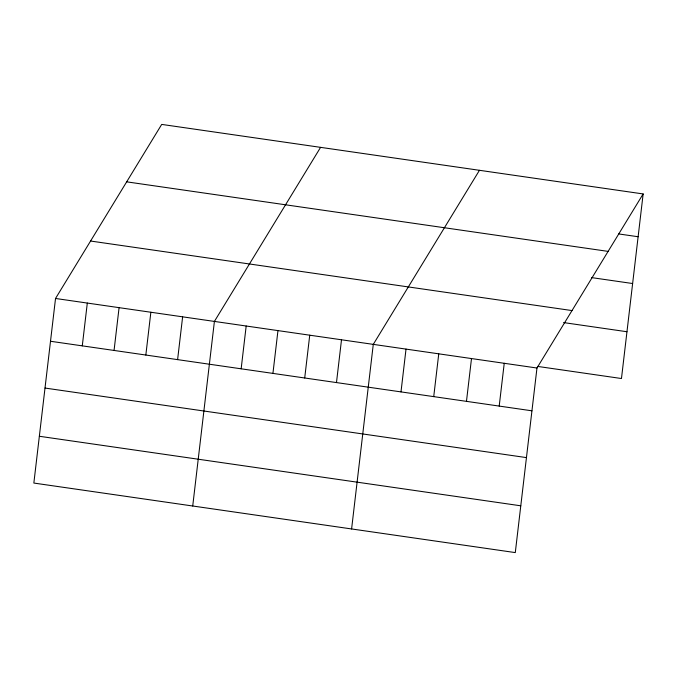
<?xml version="1.0" encoding="UTF-8"?>
<svg xmlns="http://www.w3.org/2000/svg" width="677" height="677" viewBox="0 0 677 677"><rect width="100%" height="100%" fill="white"/><g stroke="black" fill="none" stroke-linecap="round" stroke-linejoin="round"><path stroke-width="1.02" d="M55.531 298.472L33.85 483.056L515.29 552.593L536.971 368.017L643.15 193.944L161.71 124.407L55.531 298.472L536.971 368.017M82.281 345.862L87.308 303.059M114.058 350.449L119.084 307.654M145.834 355.036L150.861 312.241M177.602 359.631L182.629 316.836M192.725 506.007L214.406 321.423L320.585 147.349M241.156 368.804L246.183 326.009M272.933 373.399L277.959 330.604M304.709 377.986L309.736 335.191M336.477 382.581L341.504 339.778M351.6 528.957L373.281 344.373L479.46 170.299M400.996 391.898L406.022 349.095M433.729 396.629L438.755 353.826M466.47 401.351L471.497 358.556M499.203 406.082L504.238 363.287M643.15 193.944L621.469 378.528L537.572 366.409M618.685 233.937L638.123 236.738M126.675 181.842L608.115 251.387M591.706 277.621L632.623 283.528M90.574 241.029L572.014 310.574M563.535 322.574L626.961 331.738M50.504 341.267L531.944 410.812M45.012 388.056L526.452 457.601M39.351 436.267L520.782 505.804"/></g></svg>
